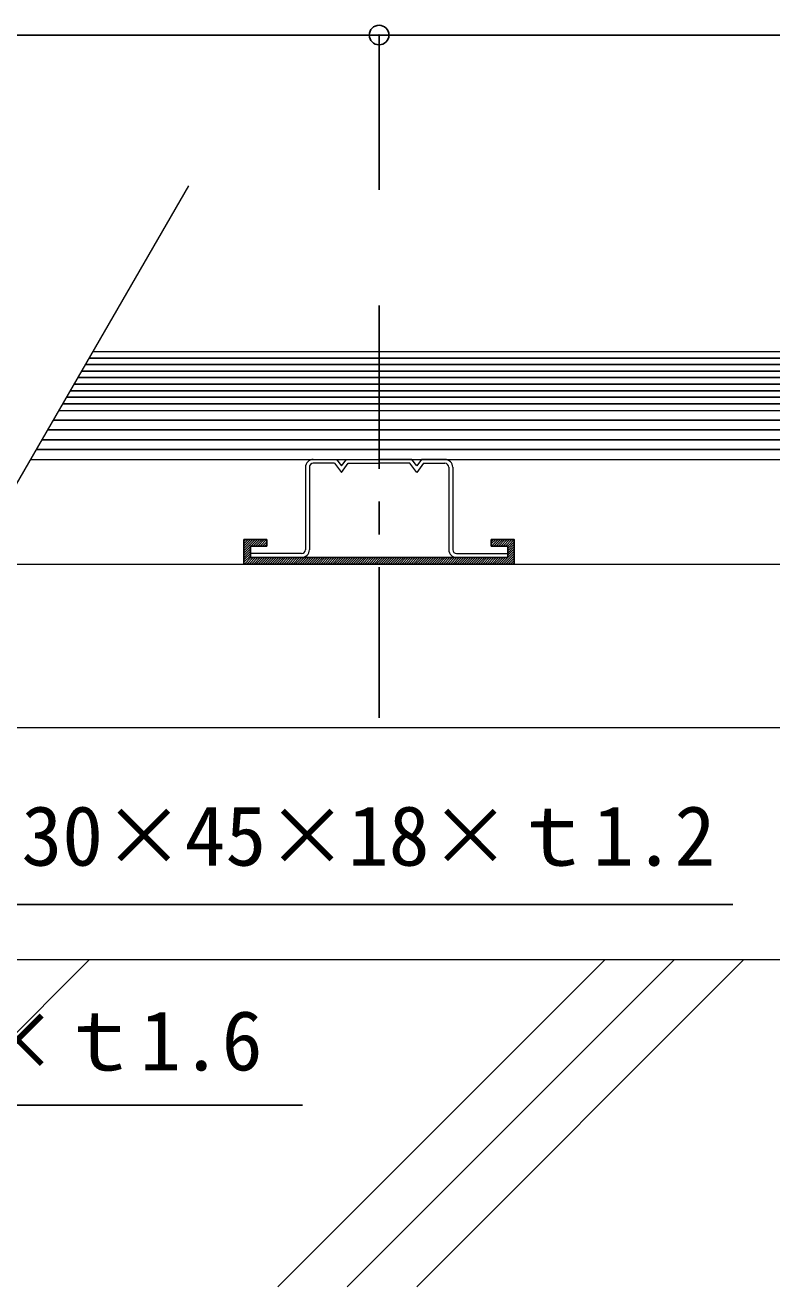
# Model space of a CAD drawing. Units: millimetres, scale not verified. Extents: x -2066 to 2059, y -1474 to 1400.
# Drawn here: x 806.8 to 1034.9, y 629.9 to 1015.5 of the extents above; entities that cross this region are included whole.
import ezdxf
from ezdxf.enums import TextEntityAlignment as Align

# ---------------------------------------------------------------- set-up
doc = ezdxf.new("R2010")
doc.units = ezdxf.units.MM
doc.header["$LTSCALE"] = 10
doc.header["$PDMODE"] = 32
doc.header["$PDSIZE"] = 6
doc.linetypes.add('CHAIN1', pattern=[8, 5, -1, 1, -1])
for name, color, linetype in [('0-0_中心線', 4, 'CHAIN1'), ('0-2_太線１', 3, 'Continuous'), ('0-4_細線', 4, 'Continuous'), ('0-5_寸法', 4, 'Continuous'), ('0-6_文字', 7, 'Continuous')]:
    doc.layers.add(name, color=color, linetype=linetype)
doc.layers.add('0-1_中線', color=7, linetype='Continuous', lineweight=18)
doc.styles.add('ＭＳ ゴシック', font='')
doc.styles.get('ＭＳ ゴシック').set_extended_font_data('MS Gothic')

msp = doc.modelspace()

# ---------------------------------------------------------------- linework, layer by layer
at = {"layer": '0-0_中心線'}
msp.add_line((914.92, 929.9), (914.92, 803.81), dxfattribs=at)
at = {"layer": '0-1_中線'}
for p, q in [((856.65, 966.41), (753.17, 787.18)), ((827.44, 915.81), (1289.92, 915.81)), ((817.05, 897.81), (1364.92, 897.81)), ((808.39, 882.81), (1364.92, 882.81)), ((892.42, 880.41), (892.42, 855.21)), ((893.62, 880.41), (893.62, 855.21)), ((894.82, 882.81), (901.92, 882.81)), ((901.32, 881.61), (894.82, 881.61)), ((935.02, 882.81), (927.92, 882.81)), ((928.52, 881.61), (935.02, 881.61)), ((936.22, 880.41), (936.22, 855.21)), ((937.42, 880.41), (937.42, 855.21)), ((875.62, 854.01), (875.62, 852.81)), ((891.22, 854.01), (875.62, 854.01)), ((875.62, 852.81), (891.22, 852.81)), ((954.22, 852.81), (938.62, 852.81)), ((789.91, 850.81), (1364.92, 850.81)), ((761.04, 800.81), (1043.06, 800.81)), ((364.92, 729.88), (1374.92, 729.88)), ((826.43, 729.88), (726.43, 629.88)), ((984.01, 729.88), (884.01, 629.88)), ((1005.22, 729.88), (905.22, 629.88)), ((1026.43, 729.88), (926.43, 629.88))]:
    msp.add_line(p, q, dxfattribs=at)
for points in [[(901.32, 881.61), (903.42, 878.81), (905.52, 881.61), (914.92, 881.61)], [(901.92, 882.81), (903.42, 880.81), (904.92, 882.81), (914.92, 882.81)], [(927.92, 882.81), (926.42, 880.81), (924.92, 882.81), (914.92, 882.81)], [(928.52, 881.61), (926.42, 878.81), (924.32, 881.61), (914.92, 881.61)], [(938.62, 854.01), (954.22, 854.01), (954.22, 852.81)]]:
    msp.add_lwpolyline(points, dxfattribs=at)
for centre, radius, start, end in [((894.82, 880.41), 2.4, 90, 180), ((894.82, 880.41), 1.2, 90, 180), ((935.02, 880.41), 2.4, 0, 90), ((935.02, 880.41), 1.2, 0, 90), ((891.22, 855.21), 1.2, 270, 0), ((891.22, 855.21), 2.4, 270, 0), ((938.62, 855.21), 2.4, 180, 270), ((938.62, 855.21), 1.2, 180, 270)]:
    msp.add_arc(centre, radius, start, end, dxfattribs=at)
at = {"layer": '0-2_太線１'}
for p, q in [((815.31, 894.81), (1364.92, 894.81)), ((813.58, 891.81), (1364.92, 891.81)), ((811.85, 888.81), (1364.92, 888.81)), ((810.12, 885.81), (1364.92, 885.81)), ((880.62, 858.31), (873.62, 858.31)), ((873.62, 858.31), (873.62, 850.81)), ((873.62, 857.72), (874.21, 858.31)), ((873.62, 857.01), (874.91, 858.31)), ((873.62, 856.31), (875.62, 858.31)), ((873.62, 855.6), (876.33, 858.31)), ((873.62, 854.89), (877.03, 858.31)), ((873.62, 854.19), (875.62, 856.19)), ((875.74, 856.31), (877.74, 858.31)), ((876.45, 856.31), (878.45, 858.31)), ((877.16, 856.31), (879.16, 858.31)), ((877.86, 856.31), (879.86, 858.31)), ((878.57, 856.31), (880.57, 858.31)), ((879.28, 856.31), (880.62, 857.65)), ((879.98, 856.31), (880.62, 856.94)), ((949.22, 856.31), (949.22, 858.31)), ((949.22, 857.66), (949.87, 858.31)), ((949.22, 856.95), (950.57, 858.31)), ((949.28, 856.31), (951.28, 858.31)), ((949.99, 856.31), (951.99, 858.31)), ((950.69, 856.31), (952.69, 858.31)), ((951.4, 856.31), (953.4, 858.31)), ((952.11, 856.31), (954.11, 858.31)), ((952.82, 856.31), (954.82, 858.31)), ((953.52, 856.31), (955.52, 858.31)), ((954.22, 856.3), (956.22, 858.3)), ((954.22, 855.59), (956.22, 857.59)), ((954.22, 854.88), (956.22, 856.88)), ((954.22, 854.18), (956.22, 856.18)), ((873.62, 853.48), (875.62, 855.48)), ((873.62, 852.77), (875.62, 854.77)), ((873.62, 852.06), (875.62, 854.06)), ((873.62, 851.36), (875.62, 853.36)), ((873.78, 850.81), (875.78, 852.81)), ((874.48, 850.81), (876.48, 852.81)), ((875.19, 850.81), (877.19, 852.81)), ((875.62, 852.81), (914.92, 852.81)), ((875.9, 850.81), (877.9, 852.81)), ((876.61, 850.81), (878.61, 852.81)), ((877.31, 850.81), (879.31, 852.81)), ((878.02, 850.81), (880.02, 852.81)), ((878.73, 850.81), (880.73, 852.81)), ((879.43, 850.81), (881.43, 852.81)), ((880.14, 850.81), (882.14, 852.81)), ((880.85, 850.81), (882.85, 852.81)), ((881.56, 850.81), (883.56, 852.81)), ((882.26, 850.81), (884.26, 852.81)), ((882.97, 850.81), (884.97, 852.81)), ((883.68, 850.81), (885.68, 852.81)), ((884.38, 850.81), (886.38, 852.81)), ((885.09, 850.81), (887.09, 852.81)), ((885.8, 850.81), (887.8, 852.81)), ((886.5, 850.81), (888.5, 852.81)), ((887.21, 850.81), (889.21, 852.81)), ((887.92, 850.81), (889.92, 852.81)), ((888.63, 850.81), (890.63, 852.81)), ((889.33, 850.81), (891.33, 852.81)), ((890.04, 850.81), (892.04, 852.81)), ((890.75, 850.81), (892.75, 852.81)), ((891.45, 850.81), (893.45, 852.81)), ((892.16, 850.81), (894.16, 852.81)), ((892.87, 850.81), (894.87, 852.81)), ((893.58, 850.81), (895.58, 852.81)), ((894.28, 850.81), (896.28, 852.81)), ((894.99, 850.81), (896.99, 852.81)), ((895.7, 850.81), (897.7, 852.81)), ((896.4, 850.81), (898.4, 852.81)), ((897.11, 850.81), (899.11, 852.81)), ((897.82, 850.81), (899.82, 852.81)), ((898.53, 850.81), (900.53, 852.81)), ((899.23, 850.81), (901.23, 852.81)), ((899.94, 850.81), (901.94, 852.81)), ((900.65, 850.81), (902.65, 852.81)), ((901.35, 850.81), (903.35, 852.81)), ((902.06, 850.81), (904.06, 852.81)), ((902.77, 850.81), (904.77, 852.81)), ((903.48, 850.81), (905.48, 852.81)), ((904.18, 850.81), (906.18, 852.81)), ((904.89, 850.81), (906.89, 852.81)), ((905.6, 850.81), (907.6, 852.81)), ((906.3, 850.81), (908.3, 852.81)), ((907.01, 850.81), (909.01, 852.81)), ((907.72, 850.81), (909.72, 852.81)), ((908.43, 850.81), (910.43, 852.81)), ((909.13, 850.81), (911.13, 852.81)), ((909.84, 850.81), (911.84, 852.81)), ((910.55, 850.81), (912.55, 852.81)), ((911.25, 850.81), (913.25, 852.81)), ((911.96, 850.81), (913.96, 852.81)), ((912.67, 850.81), (914.67, 852.81)), ((913.38, 850.81), (915.38, 852.81)), ((914.08, 850.81), (916.08, 852.81)), ((914.79, 850.81), (916.79, 852.81)), ((954.22, 852.81), (914.92, 852.81)), ((915.5, 850.81), (917.5, 852.81)), ((916.2, 850.81), (918.2, 852.81)), ((916.91, 850.81), (918.91, 852.81)), ((917.62, 850.81), (919.62, 852.81)), ((918.32, 850.81), (920.32, 852.81)), ((919.03, 850.81), (921.03, 852.81)), ((919.74, 850.81), (921.74, 852.81)), ((920.45, 850.81), (922.45, 852.81)), ((921.15, 850.81), (923.15, 852.81)), ((921.86, 850.81), (923.86, 852.81)), ((922.57, 850.81), (924.57, 852.81)), ((923.27, 850.81), (925.27, 852.81)), ((923.98, 850.81), (925.98, 852.81)), ((924.69, 850.81), (926.69, 852.81)), ((925.4, 850.81), (927.4, 852.81)), ((926.1, 850.81), (928.1, 852.81)), ((926.81, 850.81), (928.81, 852.81)), ((927.52, 850.81), (929.52, 852.81)), ((928.22, 850.81), (930.22, 852.81)), ((928.93, 850.81), (930.93, 852.81)), ((929.64, 850.81), (931.64, 852.81)), ((930.35, 850.81), (932.35, 852.81)), ((931.05, 850.81), (933.05, 852.81)), ((931.76, 850.81), (933.76, 852.81)), ((932.47, 850.81), (934.47, 852.81)), ((933.17, 850.81), (935.17, 852.81)), ((933.88, 850.81), (935.88, 852.81)), ((934.59, 850.81), (936.59, 852.81)), ((935.3, 850.81), (937.3, 852.81)), ((936, 850.81), (938, 852.81)), ((936.71, 850.81), (938.71, 852.81)), ((937.42, 850.81), (939.42, 852.81)), ((938.12, 850.81), (940.12, 852.81)), ((938.83, 850.81), (940.83, 852.81)), ((939.54, 850.81), (941.54, 852.81)), ((940.25, 850.81), (942.25, 852.81)), ((940.95, 850.81), (942.95, 852.81)), ((941.66, 850.81), (943.66, 852.81)), ((942.37, 850.81), (944.37, 852.81)), ((943.07, 850.81), (945.07, 852.81)), ((943.78, 850.81), (945.78, 852.81)), ((944.49, 850.81), (946.49, 852.81)), ((945.19, 850.81), (947.19, 852.81)), ((945.9, 850.81), (947.9, 852.81)), ((946.61, 850.81), (948.61, 852.81)), ((947.32, 850.81), (949.32, 852.81)), ((948.02, 850.81), (950.02, 852.81)), ((948.73, 850.81), (950.73, 852.81)), ((949.44, 850.81), (951.44, 852.81)), ((950.14, 850.81), (952.14, 852.81)), ((950.85, 850.81), (952.85, 852.81)), ((951.56, 850.81), (953.56, 852.81)), ((952.27, 850.81), (956.22, 854.76)), ((952.97, 850.81), (956.22, 854.05)), ((953.68, 850.81), (956.22, 853.35)), ((954.22, 853.51), (954.22, 852.81)), ((954.24, 853.49), (956.22, 855.47)), ((954.39, 850.81), (956.22, 852.64)), ((914.92, 850.81), (873.62, 850.81)), ((914.92, 850.81), (956.22, 850.81)), ((955.09, 850.81), (956.22, 851.93)), ((955.8, 850.81), (956.22, 851.23))]:
    msp.add_line(p, q, dxfattribs=at)
for points in [[(880.62, 858.31), (880.62, 856.31), (875.62, 856.31), (875.62, 852.81)], [(949.22, 858.31), (956.22, 858.31), (956.22, 850.81)], [(949.22, 856.31), (954.21, 856.31), (954.22, 856.31), (954.22, 853.51)]]:
    msp.add_lwpolyline(points, dxfattribs=at)
at = {"layer": '0-4_細線'}
for p, q in [((825.13, 911.81), (1289.92, 911.81)), ((826.28, 913.81), (1289.92, 913.81)), ((822.82, 907.81), (1289.92, 907.81)), ((823.97, 909.81), (1289.92, 909.81)), ((820.51, 903.81), (1289.92, 903.81)), ((821.66, 905.81), (1289.92, 905.81)), ((818.2, 899.81), (1289.92, 899.81)), ((819.36, 901.81), (1289.92, 901.81))]:
    msp.add_line(p, q, dxfattribs=at)
at = {"layer": '0-5_寸法'}
for p, q in [((914.92, 1012.54), (614.92, 1012.54)), ((1214.92, 1012.54), (914.92, 1012.54)), ((914.92, 1012.54), (914.92, 965.21))]:
    msp.add_line(p, q, dxfattribs=at)
at = {"layer": '0-5_寸法', "color": 7}
msp.add_point((914.92, 1012.54), dxfattribs=at)
at = {"layer": '0-6_文字'}
for p, q in [((694.75, 746.77), (1023.01, 746.77)), ((610.26, 685.36), (891.56, 685.36))]:
    msp.add_line(p, q, dxfattribs=at)

# ---------------------------------------------------------------- texts
at = {"layer": '0-6_文字', "style": 'ＭＳ ゴシック'}
for s, p in [('根太鋼 30×45×18×ｔ1.2', (718.17, 753.12)), ('大引鋼 50×60×ｔ1.6', (629.66, 690.51))]:
    msp.add_text(s, height=18.33, dxfattribs=at).set_placement(p, align=Align.BOTTOM_LEFT)

doc.saveas('drawing.dxf')
